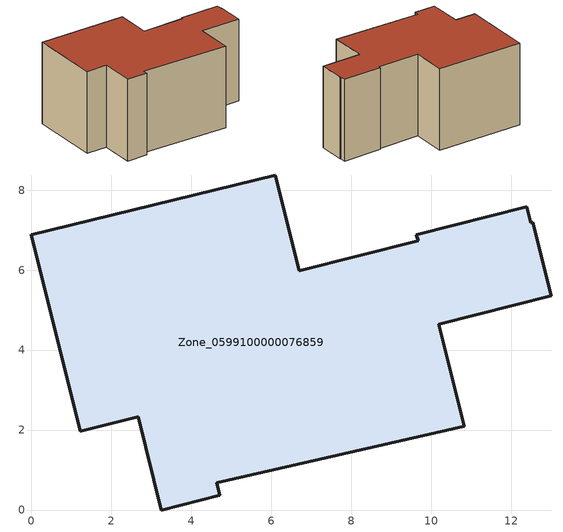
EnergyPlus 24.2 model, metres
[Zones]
Zone_0599100000076859
 floor ground (C_G): 4.71,0.37 3.25,0 2.67,2.33 1.22,1.97 0,6.88 6.1,8.38 6.7,5.99 9.67,6.74 9.63,6.89 12.38,7.59 12.49,7.19 12.54,7.2 13,5.36 10.19,4.65 10.83,2.1 4.63,0.68 z0
 wall outside (C_F): 9.67,6.74 6.7,5.99 6.1,8.38 0,6.88 1.22,1.97 2.67,2.33 3.25,0 4.71,0.37 4.63,0.68 10.83,2.1 10.19,4.65 13,5.36 12.54,7.2 12.49,7.19 12.38,7.59 9.63,6.89 9.67,6.74 z0:5.92
 roof outside (C_R): 12.49,7.19 12.38,7.59 9.63,6.89 9.67,6.74 6.7,5.99 6.1,8.38 0,6.88 1.22,1.97 2.67,2.33 3.25,0 4.71,0.37 4.63,0.68 10.83,2.1 10.19,4.65 13,5.36 12.54,7.2 z5.92
[BUILDING]
Pand.0599100000076859: North Axis=0; Terrain=City; Loads Convergence Tolerance Value=0.04; Temperature Convergence Tolerance Value=0.4; Solar Distribution=FullExterior; Maximum Number of Warmup Days=25; Minimum Number of Warmup Days=1
[Site:Location]
Rotterdam.The.Hague.AP_ZH_NLD Design_Conditions: Latitude=51.96; Longitude=4.45; Time Zone=1; Elevation=-4.5
[SITE:GROUNDTEMPERATURE:BUILDINGSURFACE]
18, 18, 18, 18, 18, 18, 18, 18, 18, 18, 18, 18
[MATERIAL] Thermal Absorptance=0.9; Solar Absorptance=0.7; Visible Absorptance=0.7
Name | Roughness | Thickness | Conductivity | Density | Specific Heat
G.TI.1965-1974 | MediumSmooth | 0.15 | 0.882353 | 540 | 1210
F.TI.1965-1974 | Rough | 0.3 | 0.697674 | 1920 | 840
R.TI.1965-1974 | MediumRough | 0.2 | 0.232558 | 1500 | 1000
[CONSTRUCTION]
C_G: G.TI.1965-1974
C_F: F.TI.1965-1974
C_R: R.TI.1965-1974
[ZONE]
Zone_0599100000076859: Type=1; Multiplier=1; Ceiling Height=Autocalculate; Volume=Autocalculate; Floor Area=autocalculate; Part of Total Floor Area=Yes
[ZONEINFILTRATION:DESIGNFLOWRATE]
Infil_Zone_0599100000076859: Zone or ZoneList or Space or SpaceList=Zone_0599100000076859; Schedule=AlwaysOn; Design Flow Rate Calculation Method=Flow/Area; Flow Rate per Floor Area=0.003; Constant Term Coefficient=1; Temperature Term Coefficient=0; Velocity Term Coefficient=0; Velocity Squared Term Coefficient=0
[HVACTEMPLATE:ZONE:IDEALLOADSAIRSYSTEM]
Zone_0599100000076859: Maximum Heating Supply Air Temperature=50; Minimum Cooling Supply Air Temperature=13; Maximum Heating Supply Air Humidity Ratio=0.0156; Minimum Cooling Supply Air Humidity Ratio=0.0077; Heating Limit=NoLimit; Cooling Limit=NoLimit; Dehumidification Control Type=ConstantSensibleHeatRatio; Cooling Sensible Heat Ratio=0.7; Dehumidification Setpoint=60; Humidification Control Type=None; Humidification Setpoint=30; Outdoor Air Method=None; Outdoor Air Flow Rate per Person=0.00944; Outdoor Air Flow Rate per Zone Floor Area=0; Outdoor Air Flow Rate per Zone=0; Demand Controlled Ventilation Type=None; Outdoor Air Economizer Type=NoEconomizer; Heat Recovery Type=None; Sensible Heat Recovery Effectiveness=0.7; Latent Heat Recovery Effectiveness=0.65
[ZONECONTROL:THERMOSTAT]
ThermostatControl_Zone_0599100000076859: Zone or ZoneList=Zone_0599100000076859; Control Type Schedule=DualSetpointControlType; Control 1=Thermostat_Zone_0599100000076859; Temperature Difference Between Cutout And Setpoint=0
[THERMOSTATSETPOINT:DUALSETPOINT]
Thermostat_Zone_0599100000076859: Heating Setpoint Temperature Schedule=HeatingSetpoint_Zone_0599100000076859; Cooling Setpoint Temperature Schedule=CoolingSetpoint_Zone_0599100000076859
[SCHEDULE:COMPACT]
HeatingSetpoint_Zone_0599100000076859: Through: 12/31, For: AllDays, Until: 24:00, 21
CoolingSetpoint_Zone_0599100000076859: Through: 12/31, For: AllDays, Until: 24:00, 24
DualSetpointControlType: Through: 12/31, For: AllDays, Until: 24:00, 4
AlwaysOn: Through: 12/31, For: AllDays, Until: 24:00, 1
